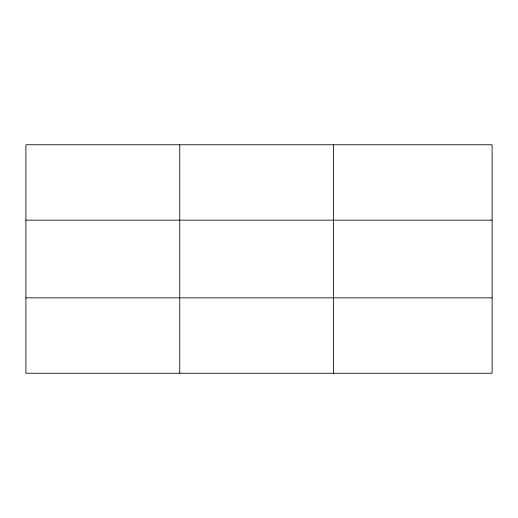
<?xml version="1.0" encoding="UTF-8"?>
<svg xmlns="http://www.w3.org/2000/svg" width="518" height="518" viewBox="0 0 518 518"><rect width="100%" height="100%" fill="white"/><g stroke="black" fill="none" stroke-linecap="round" stroke-linejoin="round"><path stroke-width="0.78" d="M179.746 373.238L179.746 144.762M333.592 373.238L333.592 144.762M492.1 220.156L492.1 144.762L25.9 144.762L25.9 373.238L492.1 373.238L492.1 220.156L25.9 220.156M25.9 297.844L492.1 297.844"/></g></svg>
